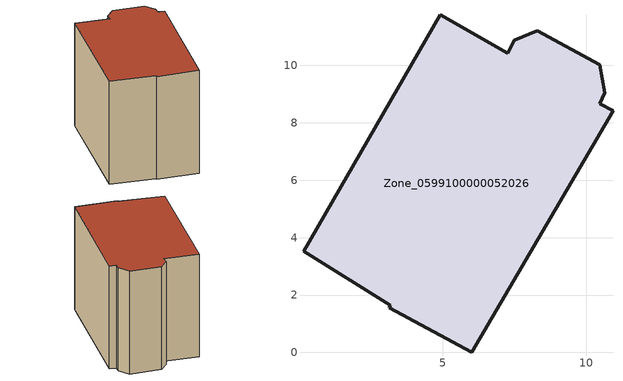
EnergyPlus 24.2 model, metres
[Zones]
Zone_0599100000052026
 floor ground (C_G): 10.47,8.67 10.93,8.41 6.01,0 3.13,1.56 3.18,1.64 0.15,3.52 4.92,11.77 7.26,10.42 7.49,10.88 8.29,11.2 10.46,10.02 10.65,9.05 z0
 wall outside (C_F): 7.26,10.42 4.92,11.77 0.15,3.52 3.18,1.64 3.13,1.56 6.01,0 10.93,8.41 10.47,8.67 10.65,9.05 10.46,10.02 8.29,11.2 7.49,10.88 7.26,10.42 z0:8.54
 roof outside (C_R): 3.13,1.56 6.01,0 10.93,8.41 10.47,8.67 10.65,9.05 10.46,10.02 8.29,11.2 7.49,10.88 7.26,10.42 4.92,11.77 0.15,3.52 3.18,1.64 z8.54
[BUILDING]
Pand.0599100000052026: North Axis=0; Terrain=City; Loads Convergence Tolerance Value=0.04; Temperature Convergence Tolerance Value=0.4; Solar Distribution=FullExterior; Maximum Number of Warmup Days=25; Minimum Number of Warmup Days=1
[Site:Location]
Rotterdam.The.Hague.AP_ZH_NLD Design_Conditions: Latitude=51.96; Longitude=4.45; Time Zone=1; Elevation=-4.5
[SITE:GROUNDTEMPERATURE:BUILDINGSURFACE]
18, 18, 18, 18, 18, 18, 18, 18, 18, 18, 18, 18
[MATERIAL] Thermal Absorptance=0.9; Solar Absorptance=0.7; Visible Absorptance=0.7
Name | Roughness | Thickness | Conductivity | Density | Specific Heat
G.D.1965 | MediumSmooth | 0.15 | 1 | 540 | 1210
F.D.1965 | Rough | 0.3 | 0.857143 | 1920 | 840
R.D.1965 | MediumRough | 0.2 | 0.08 | 1500 | 1000
[CONSTRUCTION]
C_G: G.D.1965
C_F: F.D.1965
C_R: R.D.1965
[ZONE]
Zone_0599100000052026: Type=1; Multiplier=1; Ceiling Height=Autocalculate; Volume=Autocalculate; Floor Area=autocalculate; Part of Total Floor Area=Yes
[ZONEINFILTRATION:DESIGNFLOWRATE]
Infil_Zone_0599100000052026: Zone or ZoneList or Space or SpaceList=Zone_0599100000052026; Schedule=AlwaysOn; Design Flow Rate Calculation Method=Flow/Area; Flow Rate per Floor Area=0.0042; Constant Term Coefficient=1; Temperature Term Coefficient=0; Velocity Term Coefficient=0; Velocity Squared Term Coefficient=0
[HVACTEMPLATE:ZONE:IDEALLOADSAIRSYSTEM]
Zone_0599100000052026: Maximum Heating Supply Air Temperature=50; Minimum Cooling Supply Air Temperature=13; Maximum Heating Supply Air Humidity Ratio=0.0156; Minimum Cooling Supply Air Humidity Ratio=0.0077; Heating Limit=NoLimit; Cooling Limit=NoLimit; Dehumidification Control Type=ConstantSensibleHeatRatio; Cooling Sensible Heat Ratio=0.7; Dehumidification Setpoint=60; Humidification Control Type=None; Humidification Setpoint=30; Outdoor Air Method=None; Outdoor Air Flow Rate per Person=0.00944; Outdoor Air Flow Rate per Zone Floor Area=0; Outdoor Air Flow Rate per Zone=0; Demand Controlled Ventilation Type=None; Outdoor Air Economizer Type=NoEconomizer; Heat Recovery Type=None; Sensible Heat Recovery Effectiveness=0.7; Latent Heat Recovery Effectiveness=0.65
[ZONECONTROL:THERMOSTAT]
ThermostatControl_Zone_0599100000052026: Zone or ZoneList=Zone_0599100000052026; Control Type Schedule=DualSetpointControlType; Control 1=Thermostat_Zone_0599100000052026; Temperature Difference Between Cutout And Setpoint=0
[THERMOSTATSETPOINT:DUALSETPOINT]
Thermostat_Zone_0599100000052026: Heating Setpoint Temperature Schedule=HeatingSetpoint_Zone_0599100000052026; Cooling Setpoint Temperature Schedule=CoolingSetpoint_Zone_0599100000052026
[SCHEDULE:COMPACT]
HeatingSetpoint_Zone_0599100000052026: Through: 12/31, For: AllDays, Until: 24:00, 21
CoolingSetpoint_Zone_0599100000052026: Through: 12/31, For: AllDays, Until: 24:00, 24
DualSetpointControlType: Through: 12/31, For: AllDays, Until: 24:00, 4
AlwaysOn: Through: 12/31, For: AllDays, Until: 24:00, 1
